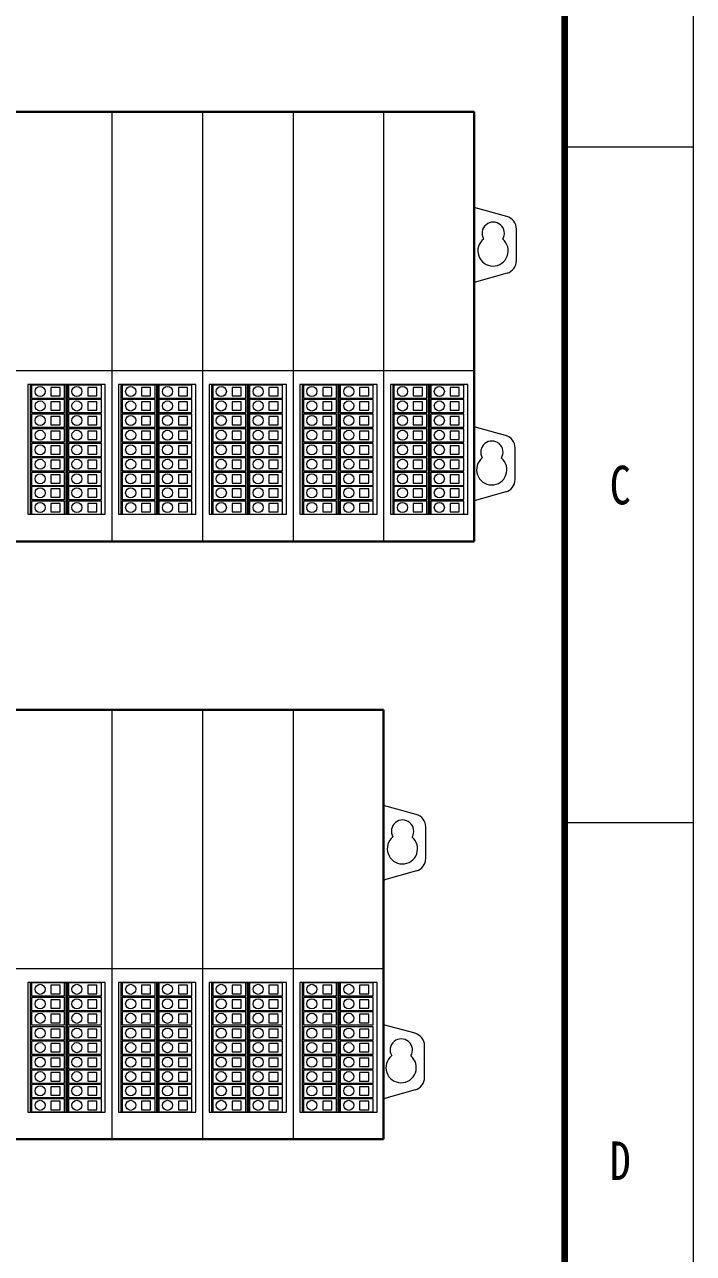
# Model space of a CAD drawing. Header units: millimetres. Extents: x 33157 to 59611, y -29750 to 1750.
# Drawn here: x 55802.1 to 56060.5, y 798.8 to 1273.7 of the extents above; entities that cross this region are included whole.
import ezdxf

# ---------------------------------------------------------------- set-up
doc = ezdxf.new("R2010")
doc.units = ezdxf.units.MM
doc.layers.get('0').update_dxf_attribs({"lineweight": 18})
doc.layers.add('细实线', color=7, linetype='Continuous', lineweight=20)
doc.styles.add('HZ', font='arial.ttf')
doc.styles.get("Standard").update_dxf_attribs({"font": ''})
doc.styles.get('Standard').set_extended_font_data('宋体')

# ---------------------------------------------------------------- blocks, each defined once
blk = doc.blocks.new('和利时横图框')
for p, q in [((53051.59, 1836.19), (53001.84, 1836.19)), ((53051.59, 1575.04), (53001.84, 1575.04))]:
    blk.add_line(p, q)
blk.add_lwpolyline([(50096.91, 269.31), (53051.59, 269.31), (53051.59, 2358.48), (50096.91, 2358.48)], close=True)
blk.add_lwpolyline([(50221.27, 319.05, 2.49, 2.49, 0), (53001.84, 319.05, 2.49, 2.49, 0), (53001.84, 2308.73, 2.49, 2.49, 0), (50221.27, 2308.73, 2.49, 2.49, 0)], format="xyseb", close=True)
at = {"width": 0.8}
for s, p in [('C', (53019.25, 1698.15)), ('D', (53019.25, 1437.01))]:
    blk.add_text(s, height=14.92, dxfattribs=at).set_placement(p)
at = {"style": 'HZ'}
for tag, p, height in [('北京和利时自动化驱动技术有限公司', (51649.92, 520.69), 24.79), ('图纸阶段', (52857.22, 518.92), 24.79), ('图纸名称', (52301.11, 424.67), 42.5), ('会签人', (51825.94, 376.93), 24)]:
    blk.add_attdef(tag, p, '', height=height, dxfattribs=at)
at = {"color": 3, "style": 'HZ'}
for tag, p, height in [('工程名称', (52244.96, 517.73), 28.33), ('设计人', (51828.2, 464.14), 24), ('设计时间', (52033.27, 464.54), 24), ('审核人', (51826.82, 419.74), 24), ('设计时间', (52033.27, 421.17), 24), ('图纸编号', (52420.84, 373.66), 24.79), ('批准人', (51828.28, 330.45), 24), ('设计时间', (52033.27, 331.46), 24)]:
    blk.add_attdef(tag, p, '', height=height, dxfattribs=at)
at = {"color": 0, "style": 'HZ'}
blk.add_attdef('页码', (52501.6, 331.93), '', height=20, dxfattribs=at)

msp = doc.modelspace()

# ---------------------------------------------------------------- linework, layer by layer
for p, q in [((55835.8, 1240.01), (55835.8, 1074.01)), ((55835.8, 1240.01), (55835.8, 1074.01)), ((55870.8, 1240.01), (55870.8, 1074.01)), ((55905.8, 1240.01), (55905.8, 1074.01)), ((55905.8, 1240.01), (55905.8, 1074.01)), ((55940.8, 1240.01), (55940.8, 1074.01)), ((55988.41, 1199.53), (55975.71, 1202.99)), ((55992.09, 1182.5), (55992.09, 1194.7)), ((55988.45, 1177.69), (55975.71, 1174.1)), ((55976.09, 1174.26), (55976.25, 1174.26)), ((55555.8, 1140.01), (55975.8, 1140.01)), ((55804.3, 1134.61), (55804.3, 1084.47)), ((55804.3, 1134.61), (55818.05, 1134.61)), ((55818.05, 1134.61), (55831.79, 1134.61)), ((55818.05, 1134.61), (55818.05, 1084.47)), ((55818.53, 1134.61), (55818.53, 1084.47)), ((55839.3, 1134.61), (55839.3, 1084.47)), ((55839.3, 1134.61), (55853.05, 1134.61)), ((55853.05, 1134.61), (55866.79, 1134.61)), ((55853.05, 1134.61), (55853.05, 1084.47)), ((55853.53, 1134.61), (55853.53, 1084.47)), ((55874.3, 1134.61), (55874.3, 1084.47)), ((55874.3, 1134.61), (55888.05, 1134.61)), ((55888.05, 1134.61), (55901.79, 1134.61)), ((55888.05, 1134.61), (55888.05, 1084.47)), ((55888.53, 1134.61), (55888.53, 1084.47)), ((55909.3, 1134.61), (55909.3, 1084.47)), ((55909.3, 1134.61), (55923.05, 1134.61)), ((55923.05, 1134.61), (55936.79, 1134.61)), ((55923.05, 1134.61), (55923.05, 1084.47)), ((55923.53, 1134.61), (55923.53, 1084.47)), ((55944.3, 1134.61), (55944.3, 1084.47)), ((55944.3, 1134.61), (55958.05, 1134.61)), ((55958.05, 1134.61), (55971.79, 1134.61)), ((55958.05, 1134.61), (55958.05, 1084.47)), ((55958.53, 1134.61), (55958.53, 1084.47)), ((55987.91, 1114.94), (55975.8, 1118.24)), ((55991.59, 1097.92), (55991.59, 1110.12)), ((55987.95, 1093.1), (55975.8, 1089.68)), ((55835.8, 1008.96), (55835.8, 842.96)), ((55870.8, 1008.96), (55870.8, 842.96)), ((55870.8, 1008.96), (55870.8, 842.96)), ((55905.8, 1008.96), (55905.8, 842.96)), ((55953.41, 968.48), (55940.71, 971.94)), ((55957.09, 951.45), (55957.09, 963.65)), ((55953.45, 946.64), (55940.71, 943.05)), ((55941.09, 943.21), (55941.25, 943.21)), ((55555.8, 908.96), (55940.8, 908.96)), ((55804.3, 903.55), (55804.3, 853.41)), ((55804.3, 903.55), (55818.05, 903.55)), ((55818.05, 903.55), (55831.79, 903.55)), ((55818.05, 903.55), (55818.05, 853.41)), ((55818.53, 903.55), (55818.53, 853.41)), ((55839.3, 903.55), (55839.3, 853.41)), ((55839.3, 903.55), (55853.05, 903.55)), ((55853.05, 903.55), (55866.79, 903.55)), ((55853.05, 903.55), (55853.05, 853.41)), ((55853.53, 903.55), (55853.53, 853.41)), ((55874.3, 903.55), (55874.3, 853.41)), ((55874.3, 903.55), (55888.05, 903.55)), ((55888.05, 903.55), (55901.79, 903.55)), ((55888.05, 903.55), (55888.05, 853.41)), ((55888.53, 903.55), (55888.53, 853.41)), ((55909.3, 903.55), (55909.3, 853.41)), ((55909.3, 903.55), (55923.05, 903.55)), ((55923.05, 903.55), (55936.79, 903.55)), ((55923.05, 903.55), (55923.05, 853.41)), ((55923.53, 903.55), (55923.53, 853.41)), ((55952.91, 883.89), (55940.8, 887.19)), ((55956.59, 866.87), (55956.59, 879.07)), ((55952.95, 862.05), (55940.8, 858.63))]:
    msp.add_line(p, q)
at = {"lineweight": 30}
for p, q in [((55975.8, 1240.01), (55975.8, 1074.01)), ((55940.8, 1008.96), (55940.8, 842.96))]:
    msp.add_line(p, q, dxfattribs=at)
for points in [[(55975.8, 1240.01), (55555.8, 1240.01), (55555.8, 1074.01), (55975.8, 1074.01)], [(55940.8, 1008.96), (55555.8, 1008.96), (55555.8, 842.96), (55940.8, 842.96)]]:
    msp.add_lwpolyline(points, dxfattribs=at)
for points in [[(55803.39, 1134.61), (55803.39, 1084.47), (55833.27, 1084.47), (55833.27, 1134.61)], [(55804.78, 1134.4), (55804.78, 1129.4), (55817.53, 1129.4), (55817.53, 1134.4)], [(55812.26, 1133.5), (55812.26, 1130.25), (55815.78, 1130.25), (55815.78, 1133.5)], [(55819.01, 1134.4), (55819.01, 1129.4), (55831.76, 1129.4), (55831.76, 1134.4)], [(55826.49, 1133.5), (55826.49, 1130.25), (55830.01, 1130.25), (55830.01, 1133.5)], [(55838.39, 1134.61), (55838.39, 1084.47), (55868.27, 1084.47), (55868.27, 1134.61)], [(55839.78, 1134.4), (55839.78, 1129.4), (55852.53, 1129.4), (55852.53, 1134.4)], [(55847.26, 1133.5), (55847.26, 1130.25), (55850.78, 1130.25), (55850.78, 1133.5)], [(55854.01, 1134.4), (55854.01, 1129.4), (55866.76, 1129.4), (55866.76, 1134.4)], [(55861.49, 1133.5), (55861.49, 1130.25), (55865.01, 1130.25), (55865.01, 1133.5)], [(55873.39, 1134.61), (55873.39, 1084.47), (55903.27, 1084.47), (55903.27, 1134.61)], [(55874.78, 1134.4), (55874.78, 1129.4), (55887.53, 1129.4), (55887.53, 1134.4)], [(55882.26, 1133.5), (55882.26, 1130.25), (55885.78, 1130.25), (55885.78, 1133.5)], [(55889.01, 1134.4), (55889.01, 1129.4), (55901.76, 1129.4), (55901.76, 1134.4)], [(55896.49, 1133.5), (55896.49, 1130.25), (55900.01, 1130.25), (55900.01, 1133.5)], [(55908.39, 1134.61), (55908.39, 1084.47), (55938.27, 1084.47), (55938.27, 1134.61)], [(55909.78, 1134.4), (55909.78, 1129.4), (55922.53, 1129.4), (55922.53, 1134.4)], [(55917.26, 1133.5), (55917.26, 1130.25), (55920.78, 1130.25), (55920.78, 1133.5)], [(55924.01, 1134.4), (55924.01, 1129.4), (55936.76, 1129.4), (55936.76, 1134.4)], [(55931.49, 1133.5), (55931.49, 1130.25), (55935.01, 1130.25), (55935.01, 1133.5)], [(55943.39, 1134.61), (55943.39, 1084.47), (55973.27, 1084.47), (55973.27, 1134.61)], [(55944.78, 1134.4), (55944.78, 1129.4), (55957.53, 1129.4), (55957.53, 1134.4)], [(55952.26, 1133.5), (55952.26, 1130.25), (55955.78, 1130.25), (55955.78, 1133.5)], [(55959.01, 1134.4), (55959.01, 1129.4), (55971.76, 1129.4), (55971.76, 1134.4)], [(55966.49, 1133.5), (55966.49, 1130.25), (55970.01, 1130.25), (55970.01, 1133.5)], [(55804.78, 1128.8), (55804.78, 1123.8), (55817.53, 1123.8), (55817.53, 1128.8)], [(55812.26, 1127.9), (55812.26, 1124.65), (55815.78, 1124.65), (55815.78, 1127.9)], [(55819.01, 1128.8), (55819.01, 1123.8), (55831.76, 1123.8), (55831.76, 1128.8)], [(55826.49, 1127.9), (55826.49, 1124.65), (55830.01, 1124.65), (55830.01, 1127.9)], [(55839.78, 1128.8), (55839.78, 1123.8), (55852.53, 1123.8), (55852.53, 1128.8)], [(55847.26, 1127.9), (55847.26, 1124.65), (55850.78, 1124.65), (55850.78, 1127.9)], [(55854.01, 1128.8), (55854.01, 1123.8), (55866.76, 1123.8), (55866.76, 1128.8)], [(55861.49, 1127.9), (55861.49, 1124.65), (55865.01, 1124.65), (55865.01, 1127.9)], [(55874.78, 1128.8), (55874.78, 1123.8), (55887.53, 1123.8), (55887.53, 1128.8)], [(55882.26, 1127.9), (55882.26, 1124.65), (55885.78, 1124.65), (55885.78, 1127.9)], [(55889.01, 1128.8), (55889.01, 1123.8), (55901.76, 1123.8), (55901.76, 1128.8)], [(55896.49, 1127.9), (55896.49, 1124.65), (55900.01, 1124.65), (55900.01, 1127.9)], [(55909.78, 1128.8), (55909.78, 1123.8), (55922.53, 1123.8), (55922.53, 1128.8)], [(55917.26, 1127.9), (55917.26, 1124.65), (55920.78, 1124.65), (55920.78, 1127.9)], [(55924.01, 1128.8), (55924.01, 1123.8), (55936.76, 1123.8), (55936.76, 1128.8)], [(55931.49, 1127.9), (55931.49, 1124.65), (55935.01, 1124.65), (55935.01, 1127.9)], [(55944.78, 1128.8), (55944.78, 1123.8), (55957.53, 1123.8), (55957.53, 1128.8)], [(55952.26, 1127.9), (55952.26, 1124.65), (55955.78, 1124.65), (55955.78, 1127.9)], [(55959.01, 1128.8), (55959.01, 1123.8), (55971.76, 1123.8), (55971.76, 1128.8)], [(55966.49, 1127.9), (55966.49, 1124.65), (55970.01, 1124.65), (55970.01, 1127.9)], [(55804.78, 1123.2), (55804.78, 1118.2), (55817.53, 1118.2), (55817.53, 1123.2)], [(55812.26, 1122.3), (55812.26, 1119.05), (55815.78, 1119.05), (55815.78, 1122.3)], [(55819.01, 1123.2), (55819.01, 1118.2), (55831.76, 1118.2), (55831.76, 1123.2)], [(55826.49, 1122.3), (55826.49, 1119.05), (55830.01, 1119.05), (55830.01, 1122.3)], [(55839.78, 1123.2), (55839.78, 1118.2), (55852.53, 1118.2), (55852.53, 1123.2)], [(55847.26, 1122.3), (55847.26, 1119.05), (55850.78, 1119.05), (55850.78, 1122.3)], [(55854.01, 1123.2), (55854.01, 1118.2), (55866.76, 1118.2), (55866.76, 1123.2)], [(55861.49, 1122.3), (55861.49, 1119.05), (55865.01, 1119.05), (55865.01, 1122.3)], [(55874.78, 1123.2), (55874.78, 1118.2), (55887.53, 1118.2), (55887.53, 1123.2)], [(55882.26, 1122.3), (55882.26, 1119.05), (55885.78, 1119.05), (55885.78, 1122.3)], [(55889.01, 1123.2), (55889.01, 1118.2), (55901.76, 1118.2), (55901.76, 1123.2)], [(55896.49, 1122.3), (55896.49, 1119.05), (55900.01, 1119.05), (55900.01, 1122.3)], [(55909.78, 1123.2), (55909.78, 1118.2), (55922.53, 1118.2), (55922.53, 1123.2)], [(55917.26, 1122.3), (55917.26, 1119.05), (55920.78, 1119.05), (55920.78, 1122.3)], [(55924.01, 1123.2), (55924.01, 1118.2), (55936.76, 1118.2), (55936.76, 1123.2)], [(55931.49, 1122.3), (55931.49, 1119.05), (55935.01, 1119.05), (55935.01, 1122.3)], [(55944.78, 1123.2), (55944.78, 1118.2), (55957.53, 1118.2), (55957.53, 1123.2)], [(55952.26, 1122.3), (55952.26, 1119.05), (55955.78, 1119.05), (55955.78, 1122.3)], [(55959.01, 1123.2), (55959.01, 1118.2), (55971.76, 1118.2), (55971.76, 1123.2)], [(55966.49, 1122.3), (55966.49, 1119.05), (55970.01, 1119.05), (55970.01, 1122.3)], [(55804.78, 1117.47), (55804.78, 1112.47), (55817.53, 1112.47), (55817.53, 1117.47)], [(55812.26, 1116.57), (55812.26, 1113.32), (55815.78, 1113.32), (55815.78, 1116.57)], [(55819.01, 1117.47), (55819.01, 1112.47), (55831.76, 1112.47), (55831.76, 1117.47)], [(55826.49, 1116.57), (55826.49, 1113.32), (55830.01, 1113.32), (55830.01, 1116.57)], [(55839.78, 1117.47), (55839.78, 1112.47), (55852.53, 1112.47), (55852.53, 1117.47)], [(55847.26, 1116.57), (55847.26, 1113.32), (55850.78, 1113.32), (55850.78, 1116.57)], [(55854.01, 1117.47), (55854.01, 1112.47), (55866.76, 1112.47), (55866.76, 1117.47)], [(55861.49, 1116.57), (55861.49, 1113.32), (55865.01, 1113.32), (55865.01, 1116.57)], [(55874.78, 1117.47), (55874.78, 1112.47), (55887.53, 1112.47), (55887.53, 1117.47)], [(55882.26, 1116.57), (55882.26, 1113.32), (55885.78, 1113.32), (55885.78, 1116.57)], [(55889.01, 1117.47), (55889.01, 1112.47), (55901.76, 1112.47), (55901.76, 1117.47)], [(55896.49, 1116.57), (55896.49, 1113.32), (55900.01, 1113.32), (55900.01, 1116.57)], [(55909.78, 1117.47), (55909.78, 1112.47), (55922.53, 1112.47), (55922.53, 1117.47)], [(55917.26, 1116.57), (55917.26, 1113.32), (55920.78, 1113.32), (55920.78, 1116.57)], [(55924.01, 1117.47), (55924.01, 1112.47), (55936.76, 1112.47), (55936.76, 1117.47)], [(55931.49, 1116.57), (55931.49, 1113.32), (55935.01, 1113.32), (55935.01, 1116.57)], [(55944.78, 1117.47), (55944.78, 1112.47), (55957.53, 1112.47), (55957.53, 1117.47)], [(55952.26, 1116.57), (55952.26, 1113.32), (55955.78, 1113.32), (55955.78, 1116.57)], [(55959.01, 1117.47), (55959.01, 1112.47), (55971.76, 1112.47), (55971.76, 1117.47)], [(55966.49, 1116.57), (55966.49, 1113.32), (55970.01, 1113.32), (55970.01, 1116.57)], [(55804.78, 1111.87), (55804.78, 1106.87), (55817.53, 1106.87), (55817.53, 1111.87)], [(55819.01, 1111.87), (55819.01, 1106.87), (55831.76, 1106.87), (55831.76, 1111.87)], [(55839.78, 1111.87), (55839.78, 1106.87), (55852.53, 1106.87), (55852.53, 1111.87)], [(55854.01, 1111.87), (55854.01, 1106.87), (55866.76, 1106.87), (55866.76, 1111.87)], [(55874.78, 1111.87), (55874.78, 1106.87), (55887.53, 1106.87), (55887.53, 1111.87)], [(55889.01, 1111.87), (55889.01, 1106.87), (55901.76, 1106.87), (55901.76, 1111.87)], [(55909.78, 1111.87), (55909.78, 1106.87), (55922.53, 1106.87), (55922.53, 1111.87)], [(55924.01, 1111.87), (55924.01, 1106.87), (55936.76, 1106.87), (55936.76, 1111.87)], [(55944.78, 1111.87), (55944.78, 1106.87), (55957.53, 1106.87), (55957.53, 1111.87)], [(55959.01, 1111.87), (55959.01, 1106.87), (55971.76, 1106.87), (55971.76, 1111.87)], [(55812.26, 1110.97), (55812.26, 1107.72), (55815.78, 1107.72), (55815.78, 1110.97)], [(55826.49, 1110.97), (55826.49, 1107.72), (55830.01, 1107.72), (55830.01, 1110.97)], [(55847.26, 1110.97), (55847.26, 1107.72), (55850.78, 1107.72), (55850.78, 1110.97)], [(55861.49, 1110.97), (55861.49, 1107.72), (55865.01, 1107.72), (55865.01, 1110.97)], [(55882.26, 1110.97), (55882.26, 1107.72), (55885.78, 1107.72), (55885.78, 1110.97)], [(55896.49, 1110.97), (55896.49, 1107.72), (55900.01, 1107.72), (55900.01, 1110.97)], [(55917.26, 1110.97), (55917.26, 1107.72), (55920.78, 1107.72), (55920.78, 1110.97)], [(55931.49, 1110.97), (55931.49, 1107.72), (55935.01, 1107.72), (55935.01, 1110.97)], [(55952.26, 1110.97), (55952.26, 1107.72), (55955.78, 1107.72), (55955.78, 1110.97)], [(55966.49, 1110.97), (55966.49, 1107.72), (55970.01, 1107.72), (55970.01, 1110.97)], [(55804.78, 1106.27), (55804.78, 1101.27), (55817.53, 1101.27), (55817.53, 1106.27)], [(55812.26, 1105.37), (55812.26, 1102.12), (55815.78, 1102.12), (55815.78, 1105.37)], [(55819.01, 1106.27), (55819.01, 1101.27), (55831.76, 1101.27), (55831.76, 1106.27)], [(55826.49, 1105.37), (55826.49, 1102.12), (55830.01, 1102.12), (55830.01, 1105.37)], [(55839.78, 1106.27), (55839.78, 1101.27), (55852.53, 1101.27), (55852.53, 1106.27)], [(55847.26, 1105.37), (55847.26, 1102.12), (55850.78, 1102.12), (55850.78, 1105.37)], [(55854.01, 1106.27), (55854.01, 1101.27), (55866.76, 1101.27), (55866.76, 1106.27)], [(55861.49, 1105.37), (55861.49, 1102.12), (55865.01, 1102.12), (55865.01, 1105.37)], [(55874.78, 1106.27), (55874.78, 1101.27), (55887.53, 1101.27), (55887.53, 1106.27)], [(55882.26, 1105.37), (55882.26, 1102.12), (55885.78, 1102.12), (55885.78, 1105.37)], [(55889.01, 1106.27), (55889.01, 1101.27), (55901.76, 1101.27), (55901.76, 1106.27)], [(55896.49, 1105.37), (55896.49, 1102.12), (55900.01, 1102.12), (55900.01, 1105.37)], [(55909.78, 1106.27), (55909.78, 1101.27), (55922.53, 1101.27), (55922.53, 1106.27)], [(55917.26, 1105.37), (55917.26, 1102.12), (55920.78, 1102.12), (55920.78, 1105.37)], [(55924.01, 1106.27), (55924.01, 1101.27), (55936.76, 1101.27), (55936.76, 1106.27)], [(55931.49, 1105.37), (55931.49, 1102.12), (55935.01, 1102.12), (55935.01, 1105.37)], [(55944.78, 1106.27), (55944.78, 1101.27), (55957.53, 1101.27), (55957.53, 1106.27)], [(55952.26, 1105.37), (55952.26, 1102.12), (55955.78, 1102.12), (55955.78, 1105.37)], [(55959.01, 1106.27), (55959.01, 1101.27), (55971.76, 1101.27), (55971.76, 1106.27)], [(55966.49, 1105.37), (55966.49, 1102.12), (55970.01, 1102.12), (55970.01, 1105.37)], [(55804.78, 1100.66), (55804.78, 1095.66), (55817.53, 1095.66), (55817.53, 1100.66)], [(55812.26, 1099.76), (55812.26, 1096.51), (55815.78, 1096.51), (55815.78, 1099.76)], [(55819.01, 1100.66), (55819.01, 1095.66), (55831.76, 1095.66), (55831.76, 1100.66)], [(55826.49, 1099.76), (55826.49, 1096.51), (55830.01, 1096.51), (55830.01, 1099.76)], [(55839.78, 1100.66), (55839.78, 1095.66), (55852.53, 1095.66), (55852.53, 1100.66)], [(55847.26, 1099.76), (55847.26, 1096.51), (55850.78, 1096.51), (55850.78, 1099.76)], [(55854.01, 1100.66), (55854.01, 1095.66), (55866.76, 1095.66), (55866.76, 1100.66)], [(55861.49, 1099.76), (55861.49, 1096.51), (55865.01, 1096.51), (55865.01, 1099.76)], [(55874.78, 1100.66), (55874.78, 1095.66), (55887.53, 1095.66), (55887.53, 1100.66)], [(55882.26, 1099.76), (55882.26, 1096.51), (55885.78, 1096.51), (55885.78, 1099.76)], [(55889.01, 1100.66), (55889.01, 1095.66), (55901.76, 1095.66), (55901.76, 1100.66)], [(55896.49, 1099.76), (55896.49, 1096.51), (55900.01, 1096.51), (55900.01, 1099.76)], [(55909.78, 1100.66), (55909.78, 1095.66), (55922.53, 1095.66), (55922.53, 1100.66)], [(55917.26, 1099.76), (55917.26, 1096.51), (55920.78, 1096.51), (55920.78, 1099.76)], [(55924.01, 1100.66), (55924.01, 1095.66), (55936.76, 1095.66), (55936.76, 1100.66)], [(55931.49, 1099.76), (55931.49, 1096.51), (55935.01, 1096.51), (55935.01, 1099.76)], [(55944.78, 1100.66), (55944.78, 1095.66), (55957.53, 1095.66), (55957.53, 1100.66)], [(55952.26, 1099.76), (55952.26, 1096.51), (55955.78, 1096.51), (55955.78, 1099.76)], [(55959.01, 1100.66), (55959.01, 1095.66), (55971.76, 1095.66), (55971.76, 1100.66)], [(55966.49, 1099.76), (55966.49, 1096.51), (55970.01, 1096.51), (55970.01, 1099.76)], [(55804.78, 1095.19), (55804.78, 1090.19), (55817.53, 1090.19), (55817.53, 1095.19)], [(55812.26, 1094.3), (55812.26, 1091.04), (55815.78, 1091.04), (55815.78, 1094.3)], [(55819.01, 1095.19), (55819.01, 1090.19), (55831.76, 1090.19), (55831.76, 1095.19)], [(55826.49, 1094.3), (55826.49, 1091.04), (55830.01, 1091.04), (55830.01, 1094.3)], [(55839.78, 1095.19), (55839.78, 1090.19), (55852.53, 1090.19), (55852.53, 1095.19)], [(55847.26, 1094.3), (55847.26, 1091.04), (55850.78, 1091.04), (55850.78, 1094.3)], [(55854.01, 1095.19), (55854.01, 1090.19), (55866.76, 1090.19), (55866.76, 1095.19)], [(55861.49, 1094.3), (55861.49, 1091.04), (55865.01, 1091.04), (55865.01, 1094.3)], [(55874.78, 1095.19), (55874.78, 1090.19), (55887.53, 1090.19), (55887.53, 1095.19)], [(55882.26, 1094.3), (55882.26, 1091.04), (55885.78, 1091.04), (55885.78, 1094.3)], [(55889.01, 1095.19), (55889.01, 1090.19), (55901.76, 1090.19), (55901.76, 1095.19)], [(55896.49, 1094.3), (55896.49, 1091.04), (55900.01, 1091.04), (55900.01, 1094.3)], [(55909.78, 1095.19), (55909.78, 1090.19), (55922.53, 1090.19), (55922.53, 1095.19)], [(55917.26, 1094.3), (55917.26, 1091.04), (55920.78, 1091.04), (55920.78, 1094.3)], [(55924.01, 1095.19), (55924.01, 1090.19), (55936.76, 1090.19), (55936.76, 1095.19)], [(55931.49, 1094.3), (55931.49, 1091.04), (55935.01, 1091.04), (55935.01, 1094.3)], [(55944.78, 1095.19), (55944.78, 1090.19), (55957.53, 1090.19), (55957.53, 1095.19)], [(55952.26, 1094.3), (55952.26, 1091.04), (55955.78, 1091.04), (55955.78, 1094.3)], [(55959.01, 1095.19), (55959.01, 1090.19), (55971.76, 1090.19), (55971.76, 1095.19)], [(55966.49, 1094.3), (55966.49, 1091.04), (55970.01, 1091.04), (55970.01, 1094.3)], [(55804.78, 1089.57), (55804.78, 1084.57), (55817.53, 1084.57), (55817.53, 1089.57)], [(55812.26, 1088.67), (55812.26, 1085.42), (55815.78, 1085.42), (55815.78, 1088.67)], [(55819.01, 1089.57), (55819.01, 1084.57), (55831.76, 1084.57), (55831.76, 1089.57)], [(55826.49, 1088.67), (55826.49, 1085.42), (55830.01, 1085.42), (55830.01, 1088.67)], [(55839.78, 1089.57), (55839.78, 1084.57), (55852.53, 1084.57), (55852.53, 1089.57)], [(55847.26, 1088.67), (55847.26, 1085.42), (55850.78, 1085.42), (55850.78, 1088.67)], [(55854.01, 1089.57), (55854.01, 1084.57), (55866.76, 1084.57), (55866.76, 1089.57)], [(55861.49, 1088.67), (55861.49, 1085.42), (55865.01, 1085.42), (55865.01, 1088.67)], [(55874.78, 1089.57), (55874.78, 1084.57), (55887.53, 1084.57), (55887.53, 1089.57)], [(55882.26, 1088.67), (55882.26, 1085.42), (55885.78, 1085.42), (55885.78, 1088.67)], [(55889.01, 1089.57), (55889.01, 1084.57), (55901.76, 1084.57), (55901.76, 1089.57)], [(55896.49, 1088.67), (55896.49, 1085.42), (55900.01, 1085.42), (55900.01, 1088.67)], [(55909.78, 1089.57), (55909.78, 1084.57), (55922.53, 1084.57), (55922.53, 1089.57)], [(55917.26, 1088.67), (55917.26, 1085.42), (55920.78, 1085.42), (55920.78, 1088.67)], [(55924.01, 1089.57), (55924.01, 1084.57), (55936.76, 1084.57), (55936.76, 1089.57)], [(55931.49, 1088.67), (55931.49, 1085.42), (55935.01, 1085.42), (55935.01, 1088.67)], [(55944.78, 1089.57), (55944.78, 1084.57), (55957.53, 1084.57), (55957.53, 1089.57)], [(55952.26, 1088.67), (55952.26, 1085.42), (55955.78, 1085.42), (55955.78, 1088.67)], [(55959.01, 1089.57), (55959.01, 1084.57), (55971.76, 1084.57), (55971.76, 1089.57)], [(55966.49, 1088.67), (55966.49, 1085.42), (55970.01, 1085.42), (55970.01, 1088.67)], [(55803.39, 903.55), (55803.39, 853.41), (55833.27, 853.41), (55833.27, 903.55)], [(55804.78, 903.35), (55804.78, 898.35), (55817.53, 898.35), (55817.53, 903.35)], [(55812.26, 902.45), (55812.26, 899.2), (55815.78, 899.2), (55815.78, 902.45)], [(55819.01, 903.35), (55819.01, 898.35), (55831.76, 898.35), (55831.76, 903.35)], [(55826.49, 902.45), (55826.49, 899.2), (55830.01, 899.2), (55830.01, 902.45)], [(55838.39, 903.55), (55838.39, 853.41), (55868.27, 853.41), (55868.27, 903.55)], [(55839.78, 903.35), (55839.78, 898.35), (55852.53, 898.35), (55852.53, 903.35)], [(55847.26, 902.45), (55847.26, 899.2), (55850.78, 899.2), (55850.78, 902.45)], [(55854.01, 903.35), (55854.01, 898.35), (55866.76, 898.35), (55866.76, 903.35)], [(55861.49, 902.45), (55861.49, 899.2), (55865.01, 899.2), (55865.01, 902.45)], [(55873.39, 903.55), (55873.39, 853.41), (55903.27, 853.41), (55903.27, 903.55)], [(55874.78, 903.35), (55874.78, 898.35), (55887.53, 898.35), (55887.53, 903.35)], [(55882.26, 902.45), (55882.26, 899.2), (55885.78, 899.2), (55885.78, 902.45)], [(55889.01, 903.35), (55889.01, 898.35), (55901.76, 898.35), (55901.76, 903.35)], [(55896.49, 902.45), (55896.49, 899.2), (55900.01, 899.2), (55900.01, 902.45)], [(55908.39, 903.55), (55908.39, 853.41), (55938.27, 853.41), (55938.27, 903.55)], [(55909.78, 903.35), (55909.78, 898.35), (55922.53, 898.35), (55922.53, 903.35)], [(55917.26, 902.45), (55917.26, 899.2), (55920.78, 899.2), (55920.78, 902.45)], [(55924.01, 903.35), (55924.01, 898.35), (55936.76, 898.35), (55936.76, 903.35)], [(55931.49, 902.45), (55931.49, 899.2), (55935.01, 899.2), (55935.01, 902.45)], [(55804.78, 897.75), (55804.78, 892.75), (55817.53, 892.75), (55817.53, 897.75)], [(55819.01, 897.75), (55819.01, 892.75), (55831.76, 892.75), (55831.76, 897.75)], [(55839.78, 897.75), (55839.78, 892.75), (55852.53, 892.75), (55852.53, 897.75)], [(55854.01, 897.75), (55854.01, 892.75), (55866.76, 892.75), (55866.76, 897.75)], [(55874.78, 897.75), (55874.78, 892.75), (55887.53, 892.75), (55887.53, 897.75)], [(55889.01, 897.75), (55889.01, 892.75), (55901.76, 892.75), (55901.76, 897.75)], [(55909.78, 897.75), (55909.78, 892.75), (55922.53, 892.75), (55922.53, 897.75)], [(55924.01, 897.75), (55924.01, 892.75), (55936.76, 892.75), (55936.76, 897.75)], [(55812.26, 896.85), (55812.26, 893.6), (55815.78, 893.6), (55815.78, 896.85)], [(55826.49, 896.85), (55826.49, 893.6), (55830.01, 893.6), (55830.01, 896.85)], [(55847.26, 896.85), (55847.26, 893.6), (55850.78, 893.6), (55850.78, 896.85)], [(55861.49, 896.85), (55861.49, 893.6), (55865.01, 893.6), (55865.01, 896.85)], [(55882.26, 896.85), (55882.26, 893.6), (55885.78, 893.6), (55885.78, 896.85)], [(55896.49, 896.85), (55896.49, 893.6), (55900.01, 893.6), (55900.01, 896.85)], [(55917.26, 896.85), (55917.26, 893.6), (55920.78, 893.6), (55920.78, 896.85)], [(55931.49, 896.85), (55931.49, 893.6), (55935.01, 893.6), (55935.01, 896.85)], [(55804.78, 892.15), (55804.78, 887.15), (55817.53, 887.15), (55817.53, 892.15)], [(55812.26, 891.25), (55812.26, 888), (55815.78, 888), (55815.78, 891.25)], [(55819.01, 892.15), (55819.01, 887.15), (55831.76, 887.15), (55831.76, 892.15)], [(55826.49, 891.25), (55826.49, 888), (55830.01, 888), (55830.01, 891.25)], [(55839.78, 892.15), (55839.78, 887.15), (55852.53, 887.15), (55852.53, 892.15)], [(55847.26, 891.25), (55847.26, 888), (55850.78, 888), (55850.78, 891.25)], [(55854.01, 892.15), (55854.01, 887.15), (55866.76, 887.15), (55866.76, 892.15)], [(55861.49, 891.25), (55861.49, 888), (55865.01, 888), (55865.01, 891.25)], [(55874.78, 892.15), (55874.78, 887.15), (55887.53, 887.15), (55887.53, 892.15)], [(55882.26, 891.25), (55882.26, 888), (55885.78, 888), (55885.78, 891.25)], [(55889.01, 892.15), (55889.01, 887.15), (55901.76, 887.15), (55901.76, 892.15)], [(55896.49, 891.25), (55896.49, 888), (55900.01, 888), (55900.01, 891.25)], [(55909.78, 892.15), (55909.78, 887.15), (55922.53, 887.15), (55922.53, 892.15)], [(55917.26, 891.25), (55917.26, 888), (55920.78, 888), (55920.78, 891.25)], [(55924.01, 892.15), (55924.01, 887.15), (55936.76, 887.15), (55936.76, 892.15)], [(55931.49, 891.25), (55931.49, 888), (55935.01, 888), (55935.01, 891.25)], [(55804.78, 886.42), (55804.78, 881.42), (55817.53, 881.42), (55817.53, 886.42)], [(55812.26, 885.52), (55812.26, 882.27), (55815.78, 882.27), (55815.78, 885.52)], [(55819.01, 886.42), (55819.01, 881.42), (55831.76, 881.42), (55831.76, 886.42)], [(55826.49, 885.52), (55826.49, 882.27), (55830.01, 882.27), (55830.01, 885.52)], [(55839.78, 886.42), (55839.78, 881.42), (55852.53, 881.42), (55852.53, 886.42)], [(55847.26, 885.52), (55847.26, 882.27), (55850.78, 882.27), (55850.78, 885.52)], [(55854.01, 886.42), (55854.01, 881.42), (55866.76, 881.42), (55866.76, 886.42)], [(55861.49, 885.52), (55861.49, 882.27), (55865.01, 882.27), (55865.01, 885.52)], [(55874.78, 886.42), (55874.78, 881.42), (55887.53, 881.42), (55887.53, 886.42)], [(55882.26, 885.52), (55882.26, 882.27), (55885.78, 882.27), (55885.78, 885.52)], [(55889.01, 886.42), (55889.01, 881.42), (55901.76, 881.42), (55901.76, 886.42)], [(55896.49, 885.52), (55896.49, 882.27), (55900.01, 882.27), (55900.01, 885.52)], [(55909.78, 886.42), (55909.78, 881.42), (55922.53, 881.42), (55922.53, 886.42)], [(55917.26, 885.52), (55917.26, 882.27), (55920.78, 882.27), (55920.78, 885.52)], [(55924.01, 886.42), (55924.01, 881.42), (55936.76, 881.42), (55936.76, 886.42)], [(55931.49, 885.52), (55931.49, 882.27), (55935.01, 882.27), (55935.01, 885.52)], [(55804.78, 880.82), (55804.78, 875.82), (55817.53, 875.82), (55817.53, 880.82)], [(55812.26, 879.92), (55812.26, 876.67), (55815.78, 876.67), (55815.78, 879.92)], [(55819.01, 880.82), (55819.01, 875.82), (55831.76, 875.82), (55831.76, 880.82)], [(55826.49, 879.92), (55826.49, 876.67), (55830.01, 876.67), (55830.01, 879.92)], [(55839.78, 880.82), (55839.78, 875.82), (55852.53, 875.82), (55852.53, 880.82)], [(55847.26, 879.92), (55847.26, 876.67), (55850.78, 876.67), (55850.78, 879.92)], [(55854.01, 880.82), (55854.01, 875.82), (55866.76, 875.82), (55866.76, 880.82)], [(55861.49, 879.92), (55861.49, 876.67), (55865.01, 876.67), (55865.01, 879.92)], [(55874.78, 880.82), (55874.78, 875.82), (55887.53, 875.82), (55887.53, 880.82)], [(55882.26, 879.92), (55882.26, 876.67), (55885.78, 876.67), (55885.78, 879.92)], [(55889.01, 880.82), (55889.01, 875.82), (55901.76, 875.82), (55901.76, 880.82)], [(55896.49, 879.92), (55896.49, 876.67), (55900.01, 876.67), (55900.01, 879.92)], [(55909.78, 880.82), (55909.78, 875.82), (55922.53, 875.82), (55922.53, 880.82)], [(55917.26, 879.92), (55917.26, 876.67), (55920.78, 876.67), (55920.78, 879.92)], [(55924.01, 880.82), (55924.01, 875.82), (55936.76, 875.82), (55936.76, 880.82)], [(55931.49, 879.92), (55931.49, 876.67), (55935.01, 876.67), (55935.01, 879.92)], [(55804.78, 875.22), (55804.78, 870.22), (55817.53, 870.22), (55817.53, 875.22)], [(55812.26, 874.32), (55812.26, 871.07), (55815.78, 871.07), (55815.78, 874.32)], [(55819.01, 875.22), (55819.01, 870.22), (55831.76, 870.22), (55831.76, 875.22)], [(55826.49, 874.32), (55826.49, 871.07), (55830.01, 871.07), (55830.01, 874.32)], [(55839.78, 875.22), (55839.78, 870.22), (55852.53, 870.22), (55852.53, 875.22)], [(55847.26, 874.32), (55847.26, 871.07), (55850.78, 871.07), (55850.78, 874.32)], [(55854.01, 875.22), (55854.01, 870.22), (55866.76, 870.22), (55866.76, 875.22)], [(55861.49, 874.32), (55861.49, 871.07), (55865.01, 871.07), (55865.01, 874.32)], [(55874.78, 875.22), (55874.78, 870.22), (55887.53, 870.22), (55887.53, 875.22)], [(55882.26, 874.32), (55882.26, 871.07), (55885.78, 871.07), (55885.78, 874.32)], [(55889.01, 875.22), (55889.01, 870.22), (55901.76, 870.22), (55901.76, 875.22)], [(55896.49, 874.32), (55896.49, 871.07), (55900.01, 871.07), (55900.01, 874.32)], [(55909.78, 875.22), (55909.78, 870.22), (55922.53, 870.22), (55922.53, 875.22)], [(55917.26, 874.32), (55917.26, 871.07), (55920.78, 871.07), (55920.78, 874.32)], [(55924.01, 875.22), (55924.01, 870.22), (55936.76, 870.22), (55936.76, 875.22)], [(55931.49, 874.32), (55931.49, 871.07), (55935.01, 871.07), (55935.01, 874.32)], [(55804.78, 869.61), (55804.78, 864.61), (55817.53, 864.61), (55817.53, 869.61)], [(55819.01, 869.61), (55819.01, 864.61), (55831.76, 864.61), (55831.76, 869.61)], [(55839.78, 869.61), (55839.78, 864.61), (55852.53, 864.61), (55852.53, 869.61)], [(55854.01, 869.61), (55854.01, 864.61), (55866.76, 864.61), (55866.76, 869.61)], [(55874.78, 869.61), (55874.78, 864.61), (55887.53, 864.61), (55887.53, 869.61)], [(55889.01, 869.61), (55889.01, 864.61), (55901.76, 864.61), (55901.76, 869.61)], [(55909.78, 869.61), (55909.78, 864.61), (55922.53, 864.61), (55922.53, 869.61)], [(55924.01, 869.61), (55924.01, 864.61), (55936.76, 864.61), (55936.76, 869.61)], [(55812.26, 868.71), (55812.26, 865.45), (55815.78, 865.45), (55815.78, 868.71)], [(55826.49, 868.71), (55826.49, 865.45), (55830.01, 865.45), (55830.01, 868.71)], [(55847.26, 868.71), (55847.26, 865.45), (55850.78, 865.45), (55850.78, 868.71)], [(55861.49, 868.71), (55861.49, 865.45), (55865.01, 865.45), (55865.01, 868.71)], [(55882.26, 868.71), (55882.26, 865.45), (55885.78, 865.45), (55885.78, 868.71)], [(55896.49, 868.71), (55896.49, 865.45), (55900.01, 865.45), (55900.01, 868.71)], [(55917.26, 868.71), (55917.26, 865.45), (55920.78, 865.45), (55920.78, 868.71)], [(55931.49, 868.71), (55931.49, 865.45), (55935.01, 865.45), (55935.01, 868.71)], [(55804.78, 864.14), (55804.78, 859.14), (55817.53, 859.14), (55817.53, 864.14)], [(55812.26, 863.25), (55812.26, 859.99), (55815.78, 859.99), (55815.78, 863.25)], [(55819.01, 864.14), (55819.01, 859.14), (55831.76, 859.14), (55831.76, 864.14)], [(55826.49, 863.25), (55826.49, 859.99), (55830.01, 859.99), (55830.01, 863.25)], [(55839.78, 864.14), (55839.78, 859.14), (55852.53, 859.14), (55852.53, 864.14)], [(55847.26, 863.25), (55847.26, 859.99), (55850.78, 859.99), (55850.78, 863.25)], [(55854.01, 864.14), (55854.01, 859.14), (55866.76, 859.14), (55866.76, 864.14)], [(55861.49, 863.25), (55861.49, 859.99), (55865.01, 859.99), (55865.01, 863.25)], [(55874.78, 864.14), (55874.78, 859.14), (55887.53, 859.14), (55887.53, 864.14)], [(55882.26, 863.25), (55882.26, 859.99), (55885.78, 859.99), (55885.78, 863.25)], [(55889.01, 864.14), (55889.01, 859.14), (55901.76, 859.14), (55901.76, 864.14)], [(55896.49, 863.25), (55896.49, 859.99), (55900.01, 859.99), (55900.01, 863.25)], [(55909.78, 864.14), (55909.78, 859.14), (55922.53, 859.14), (55922.53, 864.14)], [(55917.26, 863.25), (55917.26, 859.99), (55920.78, 859.99), (55920.78, 863.25)], [(55924.01, 864.14), (55924.01, 859.14), (55936.76, 859.14), (55936.76, 864.14)], [(55931.49, 863.25), (55931.49, 859.99), (55935.01, 859.99), (55935.01, 863.25)], [(55804.78, 858.52), (55804.78, 853.52), (55817.53, 853.52), (55817.53, 858.52)], [(55812.26, 857.62), (55812.26, 854.36), (55815.78, 854.36), (55815.78, 857.62)], [(55819.01, 858.52), (55819.01, 853.52), (55831.76, 853.52), (55831.76, 858.52)], [(55826.49, 857.62), (55826.49, 854.36), (55830.01, 854.36), (55830.01, 857.62)], [(55839.78, 858.52), (55839.78, 853.52), (55852.53, 853.52), (55852.53, 858.52)], [(55847.26, 857.62), (55847.26, 854.36), (55850.78, 854.36), (55850.78, 857.62)], [(55854.01, 858.52), (55854.01, 853.52), (55866.76, 853.52), (55866.76, 858.52)], [(55861.49, 857.62), (55861.49, 854.36), (55865.01, 854.36), (55865.01, 857.62)], [(55874.78, 858.52), (55874.78, 853.52), (55887.53, 853.52), (55887.53, 858.52)], [(55882.26, 857.62), (55882.26, 854.36), (55885.78, 854.36), (55885.78, 857.62)], [(55889.01, 858.52), (55889.01, 853.52), (55901.76, 853.52), (55901.76, 858.52)], [(55896.49, 857.62), (55896.49, 854.36), (55900.01, 854.36), (55900.01, 857.62)], [(55909.78, 858.52), (55909.78, 853.52), (55922.53, 853.52), (55922.53, 858.52)], [(55917.26, 857.62), (55917.26, 854.36), (55920.78, 854.36), (55920.78, 857.62)], [(55924.01, 858.52), (55924.01, 853.52), (55936.76, 853.52), (55936.76, 858.52)], [(55931.49, 857.62), (55931.49, 854.36), (55935.01, 854.36), (55935.01, 857.62)]]:
    msp.add_lwpolyline(points, close=True)
for centre in [(55808.08, 1131.94), (55822.31, 1131.94), (55843.08, 1131.94), (55857.31, 1131.94), (55878.08, 1131.94), (55892.31, 1131.94), (55913.08, 1131.94), (55927.31, 1131.94), (55948.08, 1131.94), (55962.31, 1131.94), (55808.08, 1126.34), (55822.31, 1126.34), (55843.08, 1126.34), (55857.31, 1126.34), (55878.08, 1126.34), (55892.31, 1126.34), (55913.08, 1126.34), (55927.31, 1126.34), (55948.08, 1126.34), (55962.31, 1126.34), (55808.08, 1120.74), (55822.31, 1120.74), (55843.08, 1120.74), (55857.31, 1120.74), (55878.08, 1120.74), (55892.31, 1120.74), (55913.08, 1120.74), (55927.31, 1120.74), (55948.08, 1120.74), (55962.31, 1120.74), (55808.08, 1115.01), (55822.31, 1115.01), (55843.08, 1115.01), (55857.31, 1115.01), (55878.08, 1115.01), (55892.31, 1115.01), (55913.08, 1115.01), (55927.31, 1115.01), (55948.08, 1115.01), (55962.31, 1115.01), (55808.08, 1109.41), (55822.31, 1109.41), (55843.08, 1109.41), (55857.31, 1109.41), (55878.08, 1109.41), (55892.31, 1109.41), (55913.08, 1109.41), (55927.31, 1109.41), (55948.08, 1109.41), (55962.31, 1109.41), (55808.08, 1103.81), (55822.31, 1103.81), (55843.08, 1103.81), (55857.31, 1103.81), (55878.08, 1103.81), (55892.31, 1103.81), (55913.08, 1103.81), (55927.31, 1103.81), (55948.08, 1103.81), (55962.31, 1103.81), (55808.08, 1098.2), (55822.31, 1098.2), (55843.08, 1098.2), (55857.31, 1098.2), (55878.08, 1098.2), (55892.31, 1098.2), (55913.08, 1098.2), (55927.31, 1098.2), (55948.08, 1098.2), (55962.31, 1098.2), (55808.08, 1092.74), (55822.31, 1092.74), (55843.08, 1092.74), (55857.31, 1092.74), (55878.08, 1092.74), (55892.31, 1092.74), (55913.08, 1092.74), (55927.31, 1092.74), (55948.08, 1092.74), (55962.31, 1092.74), (55808.08, 1087.11), (55822.31, 1087.11), (55843.08, 1087.11), (55857.31, 1087.11), (55878.08, 1087.11), (55892.31, 1087.11), (55913.08, 1087.11), (55927.31, 1087.11), (55948.08, 1087.11), (55962.31, 1087.11), (55808.08, 900.89), (55822.31, 900.89), (55843.08, 900.89), (55857.31, 900.89), (55878.08, 900.89), (55892.31, 900.89), (55913.08, 900.89), (55927.31, 900.89), (55808.08, 895.29), (55822.31, 895.29), (55843.08, 895.29), (55857.31, 895.29), (55878.08, 895.29), (55892.31, 895.29), (55913.08, 895.29), (55927.31, 895.29), (55808.08, 889.69), (55822.31, 889.69), (55843.08, 889.69), (55857.31, 889.69), (55878.08, 889.69), (55892.31, 889.69), (55913.08, 889.69), (55927.31, 889.69), (55808.08, 883.96), (55822.31, 883.96), (55843.08, 883.96), (55857.31, 883.96), (55878.08, 883.96), (55892.31, 883.96), (55913.08, 883.96), (55927.31, 883.96), (55808.08, 878.36), (55822.31, 878.36), (55843.08, 878.36), (55857.31, 878.36), (55878.08, 878.36), (55892.31, 878.36), (55913.08, 878.36), (55927.31, 878.36), (55808.08, 872.76), (55822.31, 872.76), (55843.08, 872.76), (55857.31, 872.76), (55878.08, 872.76), (55892.31, 872.76), (55913.08, 872.76), (55927.31, 872.76), (55808.08, 867.15), (55822.31, 867.15), (55843.08, 867.15), (55857.31, 867.15), (55878.08, 867.15), (55892.31, 867.15), (55913.08, 867.15), (55927.31, 867.15), (55808.08, 861.68), (55822.31, 861.68), (55843.08, 861.68), (55857.31, 861.68), (55878.08, 861.68), (55892.31, 861.68), (55913.08, 861.68), (55927.31, 861.68), (55808.08, 856.06), (55822.31, 856.06), (55843.08, 856.06), (55857.31, 856.06), (55878.08, 856.06), (55892.31, 856.06), (55913.08, 856.06), (55927.31, 856.06)]:
    msp.add_circle(centre, 1.95)
for centre, radius, start, end in [((55983.11, 1193.06), 4.32, 328.3, 210.6524), ((55987.09, 1194.7), 5, 0, 74.7449), ((55983.05, 1186.28), 5.86, 128.6083, 50.3442), ((55987.09, 1182.5), 5, 285.7247, 0), ((55982.61, 1108.47), 4.32, 328.3, 210.6524), ((55986.59, 1110.12), 5, 0, 74.7449), ((55982.55, 1101.69), 5.86, 128.6083, 50.3442), ((55986.59, 1097.92), 5, 285.7247, 0), ((55948.11, 962.01), 4.32, 328.3, 210.6524), ((55952.09, 963.65), 5, 0, 74.7449), ((55948.05, 955.23), 5.86, 128.6083, 50.3442), ((55952.09, 951.45), 5, 285.7247, 0), ((55951.59, 879.07), 5, 360, 74.7449), ((55947.61, 877.42), 4.32, 328.3, 210.6524), ((55947.55, 870.64), 5.86, 128.6083, 50.3442), ((55951.59, 866.87), 5, 285.7247, 0)]:
    msp.add_arc(centre, radius, start, end)

# ---------------------------------------------------------------- block references
at = {"layer": '细实线'}
msp.add_blockref('和利时横图框', (3008.87, -609.84), dxfattribs=at)

doc.saveas('drawing.dxf')
